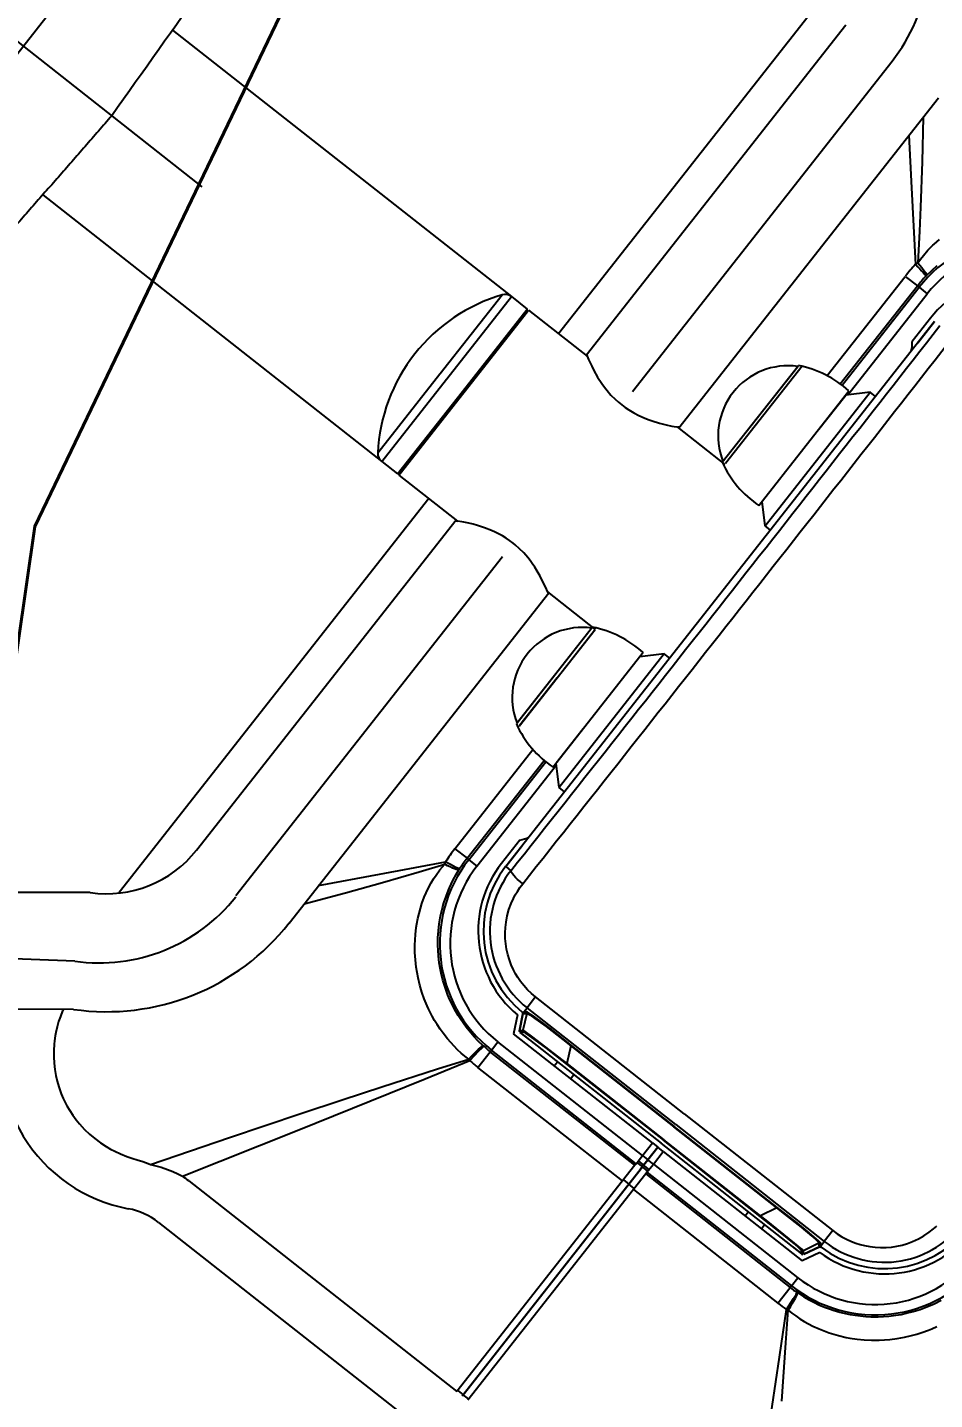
# Model space of a CAD drawing. Header units: millimetres. Extents: x 1145859089 to 1147511753, y -1047484727 to -1047247487.
# Drawn here: x 1146994370.8 to 1146994632.3, y -1047433924.5 to -1047433528.8 of the extents above; entities that cross this region are included whole.
import ezdxf
from ezdxf.xclip import XClip

# ---------------------------------------------------------------- set-up
doc = ezdxf.new("R2010")
doc.units = ezdxf.units.MM
doc.header["$LTSCALE"] = 100
doc.header["$MEASUREMENT"] = 0
doc.header["$XCLIPFRAME"] = 2
doc.linetypes.add('단지배치도$0$CENTER', pattern=[31, 30, -0.5, 0, -0.5])
doc.layers.get('0').update_dxf_attribs({"linetype": 'CONTINUOUS'})
for name, color, linetype in [('XREF', 135, 'CONTINUOUS'), ('단지배치도$0$S240910', 33, 'CONTINUOUS'), ('단지배치도$0$W240910', 135, 'CONTINUOUS')]:
    doc.layers.add(name, color=color, linetype=linetype)
doc.styles.add('단지배치도$0$WS1', font='romans.shx', dxfattribs={"width": 0.8, "bigfont": 'whgtxt.shx'})

# ---------------------------------------------------------------- blocks, each defined once
blk = doc.blocks.new('단지배치도$0$zw$9902')
at = {"layer": '단지배치도$0$W240910', "linetype": '단지배치도$0$CENTER', "ltscale": 50}
blk.add_line((64681.94, -62205.46), (64200.6, -61826.94), dxfattribs=at)
at = {"layer": '단지배치도$0$W240910', "linetype": 'ByBlock', "ltscale": 20}
for p, q in [((64653.87, -62135.12), (64606.91, -62194.84)), ((64874.03, -62134.24), (64784.69, -62247.84)), ((64673.41, -62160.28), (64771.12, -62237.11)), ((64792.58, -62253.99), (64867.46, -62158.77)), ((64819.3, -62275), (64894.18, -62179.79)), ((64889.79, -62185.38), (64889.46, -62198.26)), ((64885.66, -62190.63), (64886.45, -62205.82)), ((64889.46, -62198.26), (64889, -62211.33)), ((64635.98, -62207.8), (64733.73, -62284.67)), ((64886.45, -62205.82), (64887.59, -62227.84)), ((64889, -62211.33), (64888.71, -62218.26)), ((64888.71, -62218.26), (64888.25, -62227.42)), ((64892.93, -62222.01), (64894.47, -62220.69)), ((64889.84, -62225.28), (64891.16, -62223.76)), ((64891.16, -62223.76), (64892.59, -62222.32)), ((64892.59, -62222.32), (64892.93, -62222.01)), ((64887.59, -62227.84), (64888.25, -62227.42)), ((64888.25, -62227.42), (64889.02, -62226.33)), ((64889.02, -62226.33), (64889.84, -62225.28)), ((64892.24, -62229.58), (64893.81, -62228.21)), ((64862.08, -62259.92), (64884.59, -62231.3)), ((64884.59, -62231.3), (64888.1, -62234.06)), ((64890.5, -62231.29), (64890.76, -62231.02)), ((64890.76, -62231.02), (64892.24, -62229.58)), ((64750.56, -62259.31), (64768.4, -62236.63)), ((64865.88, -62262.3), (64888.1, -62234.06)), ((64866.39, -62262.69), (64888.59, -62234.45)), ((64868.01, -62265.47), (64890.95, -62236.3)), ((64888.1, -62234.06), (64888.59, -62234.45)), ((64888.59, -62234.45), (64890.95, -62236.3)), ((64752.49, -62260.81), (64771.1, -62237.15)), ((64771.1, -62237.15), (64775.65, -62240.73)), ((64738.65, -62288.6), (64776.04, -62241.04)), ((64756.95, -62264.51), (64775.65, -62240.73)), ((64757.35, -62264.82), (64775.74, -62241.43)), ((64775.74, -62241.43), (64775.65, -62240.73)), ((64776.04, -62241.04), (64792.91, -62254.3)), ((64893.05, -62244.32), (64871.41, -62271.83)), ((64891.87, -62243.39), (64886.6, -62250.1)), ((64888.21, -62250.47), (64893.05, -62244.32)), ((64792.91, -62254.3), (64792.71, -62253.82)), ((64792.71, -62253.82), (64793.34, -62255.29)), ((64793.34, -62255.29), (64794.26, -62257.24)), ((64732.56, -62282.2), (64750.48, -62259.42)), ((64750.48, -62259.42), (64750.56, -62259.31)), ((64794.26, -62257.24), (64794.87, -62258.42)), ((64794.87, -62258.42), (64795.94, -62260.33)), ((64795.94, -62260.33), (64797.16, -62262.22)), ((64831.86, -62284.93), (64853.8, -62257.02)), ((64831.86, -62284.93), (64853.61, -62257.27)), ((64854.89, -62257.25), (64832.83, -62285.3)), ((64733.7, -62284.71), (64752.4, -62260.93)), ((64752.4, -62260.93), (64752.49, -62260.81)), ((64797.16, -62262.22), (64797.89, -62263.24)), ((64797.89, -62263.24), (64798.66, -62264.24)), ((64798.66, -62264.24), (64799.78, -62265.53)), ((64842.42, -62297.37), (64868.39, -62264.36)), ((64738.25, -62288.29), (64756.95, -62264.51)), ((64738.96, -62288.2), (64757.35, -62264.82)), ((64799.78, -62265.53), (64800.98, -62266.76)), ((64800.98, -62266.76), (64801.91, -62267.6)), ((64801.91, -62267.6), (64802.87, -62268.4)), ((64844.19, -62303.22), (64874.48, -62264.7)), ((64859.73, -62275.36), (64867.46, -62265.54)), ((64874.48, -62264.7), (64867.46, -62265.54)), ((64876.05, -62265.94), (64874.48, -62264.7)), ((64871.41, -62271.83), (64769.42, -62401.53)), ((64802.87, -62268.4), (64803.86, -62269.14)), ((64803.86, -62269.14), (64804.88, -62269.83)), ((64804.88, -62269.83), (64806.32, -62270.69)), ((64806.32, -62270.69), (64807.81, -62271.46)), ((64807.81, -62271.46), (64809.32, -62272.14)), ((64809.32, -62272.14), (64810.48, -62272.59)), ((64810.48, -62272.59), (64811.64, -62273)), ((64811.64, -62273), (64813.75, -62273.64)), ((64813.75, -62273.64), (64815.67, -62274.12)), ((64815.67, -62274.12), (64817.29, -62274.46)), ((64817.29, -62274.46), (64819.43, -62274.84)), ((64818.92, -62274.76), (64832.64, -62285.55)), ((64819.43, -62274.84), (64818.93, -62274.76)), ((64733.7, -62284.71), (64738.25, -62288.29)), ((64738.96, -62288.2), (64738.25, -62288.29)), ((64738.65, -62288.6), (64755.51, -62301.86)), ((64747.29, -62295.4), (64657.96, -62409)), ((64844.19, -62303.22), (64843.35, -62296.19)), ((64680.3, -62396.76), (64755.18, -62301.54)), ((64757.39, -62302.2), (64755, -62301.77)), ((64755, -62301.77), (64755.51, -62301.86)), ((64758.81, -62302.51), (64757.39, -62302.2)), ((64760.02, -62302.8), (64758.81, -62302.51)), ((64761.32, -62303.16), (64760.02, -62302.8)), ((64763.32, -62303.79), (64761.32, -62303.16)), ((64765.37, -62304.59), (64763.32, -62303.79)), ((64845.76, -62304.45), (64844.19, -62303.22)), ((64766.39, -62305.05), (64765.37, -62304.59)), ((64767.4, -62305.54), (64766.39, -62305.05)), ((64768.49, -62306.14), (64767.4, -62305.54)), ((64769.55, -62306.78), (64768.49, -62306.14)), ((64770.57, -62307.47), (64769.55, -62306.78)), ((64771.56, -62308.21), (64770.57, -62307.47)), ((64772.19, -62308.72), (64771.56, -62308.21)), ((64773.45, -62309.85), (64772.19, -62308.72)), ((64774.65, -62311.08), (64773.45, -62309.85)), ((64775.77, -62312.38), (64774.65, -62311.08)), ((64776.44, -62313.24), (64775.77, -62312.38)), ((64777.08, -62314.12), (64776.44, -62313.24)), ((64777.82, -62315.21), (64777.08, -62314.12)), ((64778.49, -62316.29), (64777.82, -62315.21)), ((64779.34, -62317.78), (64778.49, -62316.29)), ((64780.07, -62319.18), (64779.34, -62317.78)), ((64780.68, -62320.42), (64780.07, -62319.18)), ((64707.03, -62417.78), (64781.91, -62322.56)), ((64781.73, -62322.79), (64780.68, -62320.42)), ((64781.52, -62322.31), (64795.24, -62333.1)), ((64781.53, -62322.32), (64781.73, -62322.79)), ((64794.46, -62332.48), (64772.51, -62360.39)), ((64794.46, -62332.48), (64772.71, -62360.14)), ((64784.27, -62347.06), (64795.24, -62333.1)), ((64784.27, -62347.06), (64795.05, -62333.35)), ((64809.04, -62339.82), (64783.08, -62372.84)), ((64815.14, -62340.16), (64784.85, -62378.68)), ((64815.14, -62340.16), (64808.12, -62341)), ((64816.71, -62341.4), (64815.14, -62340.16)), ((64773.3, -62361.01), (64784.27, -62347.06)), ((64784.27, -62347.06), (64773.49, -62360.76)), ((64791.73, -62361.83), (64784.01, -62371.66)), ((64754.77, -62396.37), (64777.28, -62367.75)), ((64758.28, -62399.13), (64780.49, -62370.89)), ((64758.78, -62399.53), (64780.99, -62371.29)), ((64761.14, -62401.38), (64784.07, -62372.21)), ((64784.85, -62378.68), (64784.01, -62371.66)), ((64786.42, -62379.91), (64784.85, -62378.68)), ((64773.52, -62393.89), (64768.24, -62400.6)), ((64754.77, -62396.37), (64758.28, -62399.13)), ((64769.42, -62401.53), (64774.26, -62395.37)), ((64733.09, -62403.69), (64752.12, -62400.11)), ((64744.51, -62403.03), (64751.86, -62400.85)), ((64749.41, -62403.94), (64750.49, -62402.47)), ((64750.49, -62402.47), (64751.86, -62400.85)), ((64751.86, -62400.85), (64752.12, -62400.11)), ((64755.24, -62403.64), (64755.96, -62402.43)), ((64755.96, -62402.43), (64756.16, -62402.12)), ((64758.28, -62399.13), (64758.78, -62399.53)), ((64758.78, -62399.53), (64761.14, -62401.38)), ((64769.42, -62401.53), (64770.93, -62402.72)), ((64715.5, -62407), (64733.09, -62403.69)), ((64723.22, -62409.06), (64733.89, -62406.09)), ((64733.89, -62406.09), (64744.51, -62403.03)), ((64747.51, -62407.04), (64747.96, -62406.24)), ((64747.96, -62406.24), (64748.66, -62405.07)), ((64748.66, -62405.07), (64749.41, -62403.94)), ((64753.22, -62407.64), (64754.2, -62405.56)), ((64754.2, -62405.56), (64755.24, -62403.64)), ((64773.54, -62407.54), (64774.34, -62406.47)), ((64649.67, -62409.03), (64530.26, -62408.78)), ((64711.37, -62412.25), (64723.22, -62409.06)), ((64745.28, -62412.2), (64745.97, -62410.35)), ((64745.97, -62410.35), (64746.51, -62409.09)), ((64746.51, -62409.09), (64747.51, -62407.04)), ((64751.62, -62411.97), (64752.22, -62410.14)), ((64752.22, -62410.14), (64752.92, -62408.35)), ((64752.92, -62408.35), (64753.22, -62407.64)), ((64771, -62412.18), (64771.65, -62410.73)), ((64771.65, -62410.73), (64772.2, -62409.68)), ((64772.2, -62409.68), (64772.8, -62408.66)), ((64772.8, -62408.66), (64773.54, -62407.54)), ((64744.45, -62415.02), (64744.84, -62413.6)), ((64744.84, -62413.6), (64745.28, -62412.2)), ((64750.67, -62415.7), (64751.19, -62413.45)), ((64751.19, -62413.45), (64751.62, -62411.97)), ((64769.88, -62415.69), (64770.37, -62413.91)), ((64770.37, -62413.91), (64771, -62412.18)), ((64743.65, -62419.03), (64743.81, -62418.02)), ((64743.81, -62418.02), (64744.1, -62416.51)), ((64744.1, -62416.51), (64744.45, -62415.02)), ((64750.03, -62420.03), (64750.27, -62417.98)), ((64750.27, -62417.98), (64750.67, -62415.7)), ((64769.35, -62419.07), (64769.54, -62417.5)), ((64769.54, -62417.5), (64769.88, -62415.69)), ((64743.24, -62424.18), (64743.3, -62422.63)), ((64743.3, -62422.63), (64743.41, -62421.08)), ((64743.41, -62421.08), (64743.65, -62419.03)), ((64749.87, -62424.14), (64749.9, -62422.07)), ((64749.9, -62422.07), (64750.03, -62420.03)), ((64769.27, -62420.64), (64769.35, -62419.07)), ((64769.3, -62422.22), (64769.27, -62420.64)), ((64769.44, -62423.78), (64769.3, -62422.22)), ((64743.27, -62426.29), (64743.24, -62424.18)), ((64743.39, -62428.39), (64743.27, -62426.29)), ((64749.92, -62425.67), (64749.87, -62424.14)), ((64750.03, -62427.2), (64749.92, -62425.67)), ((64769.68, -62425.34), (64769.44, -62423.78)), ((64770.03, -62426.87), (64769.68, -62425.34)), ((64743.63, -62430.49), (64743.39, -62428.39)), ((64743.87, -62432.05), (64743.63, -62430.49)), ((64750.26, -62429.25), (64750.03, -62427.2)), ((64750.51, -62430.77), (64750.26, -62429.25)), ((64770.48, -62428.37), (64770.03, -62426.87)), ((64771.02, -62429.84), (64770.48, -62428.37)), ((64771.67, -62431.27), (64771.02, -62429.84)), ((64744.18, -62433.61), (64743.87, -62432.05)), ((64744.68, -62435.68), (64744.18, -62433.61)), ((64750.81, -62432.27), (64750.51, -62430.77)), ((64751.3, -62434.25), (64750.81, -62432.27)), ((64751.74, -62435.71), (64751.3, -62434.25)), ((64772.29, -62432.42), (64771.67, -62431.27)), ((64772.96, -62433.54), (64772.29, -62432.42)), ((64773.7, -62434.61), (64772.96, -62433.54)), ((64745.28, -62437.7), (64744.68, -62435.68)), ((64745.97, -62439.68), (64745.28, -62437.7)), ((64752.22, -62437.15), (64751.74, -62435.71)), ((64752.77, -62438.57), (64752.22, -62437.15)), ((64774.67, -62435.84), (64773.7, -62434.61)), ((64775.72, -62437.01), (64774.67, -62435.84)), ((64776.84, -62438.09), (64775.72, -62437.01)), ((64778.04, -62439.1), (64776.84, -62438.09)), ((64746.77, -62441.62), (64745.97, -62439.68)), ((64747.2, -62442.57), (64746.77, -62441.62)), ((64753.36, -62439.95), (64752.77, -62438.57)), ((64754.34, -62441.98), (64753.36, -62439.95)), ((64754.7, -62442.66), (64754.34, -62441.98)), ((64774.65, -62443.41), (64775.59, -62442.22)), ((64778.04, -62439.1), (64775.59, -62442.22)), ((64818.43, -62475.91), (64775.59, -62442.22)), ((64820.88, -62472.79), (64778.04, -62439.1)), ((64644.83, -62442.68), (64525.42, -62442.43)), ((64640.56, -62446.23), (64640.13, -62447.74)), ((64641.07, -62444.75), (64640.56, -62446.23)), ((64641.71, -62443.13), (64641.07, -62444.75)), ((64641.92, -62442.67), (64641.71, -62443.13)), ((64748.24, -62444.65), (64747.2, -62442.57)), ((64748.94, -62445.89), (64748.24, -62444.65)), ((64749.67, -62447.09), (64748.94, -62445.89)), ((64755.73, -62444.45), (64754.7, -62442.66)), ((64756.28, -62445.33), (64755.73, -62444.45)), ((64757.15, -62446.61), (64756.28, -62445.33)), ((64772.81, -62444.25), (64771.68, -62449.74)), ((64774.4, -62443.96), (64773.39, -62448.83)), ((64773.4, -62448.83), (64774.4, -62443.95)), ((64774.22, -62443.47), (64774.65, -62443.41)), ((64775.49, -62443.83), (64774.38, -62448.71)), ((64774.4, -62443.96), (64774.83, -62443.91)), ((64774.65, -62443.41), (64775.31, -62443.33)), ((64774.83, -62443.91), (64775.49, -62443.83)), ((64775.31, -62443.33), (64775.35, -62443.34)), ((64775.35, -62443.34), (64775.48, -62443.39)), ((64775.48, -62443.39), (64776.03, -62443.74)), ((64775.49, -62443.83), (64775.51, -62443.82)), ((64775.51, -62443.82), (64775.57, -62443.83)), ((64775.57, -62443.83), (64775.88, -62443.97)), ((64775.88, -62443.97), (64776.36, -62444.25)), ((64776.03, -62443.74), (64776.92, -62444.35)), ((64776.36, -62444.25), (64777.87, -62445.28)), ((64776.92, -62444.35), (64779.04, -62445.9)), ((64777.87, -62445.28), (64781.1, -62447.66)), ((64779.04, -62445.9), (64782.51, -62448.53)), ((64639.57, -62450.33), (64639.36, -62451.76)), ((64639.76, -62449.34), (64639.57, -62450.33)), ((64640.13, -62447.74), (64639.76, -62449.34)), ((64750.51, -62448.36), (64749.67, -62447.09)), ((64751.39, -62449.59), (64750.51, -62448.36)), ((64752.64, -62451.17), (64751.39, -62449.59)), ((64758.07, -62447.86), (64757.15, -62446.61)), ((64759.37, -62449.47), (64758.07, -62447.86)), ((64760.38, -62450.62), (64759.37, -62449.47)), ((64811.71, -62481.22), (64771.68, -62449.74)), ((64773.39, -62448.83), (64774.38, -62448.71)), ((64773.57, -62449.32), (64774.56, -62449.2)), ((64773.57, -62449.32), (64814.21, -62481.28)), ((64776.48, -62451.6), (64773.58, -62449.32)), ((64774.38, -62448.71), (64774.42, -62448.73)), ((64774.42, -62448.73), (64774.9, -62449.05)), ((64774.56, -62449.2), (64774.6, -62449.21)), ((64774.6, -62449.21), (64774.72, -62449.27)), ((64774.72, -62449.27), (64775.28, -62449.61)), ((64774.9, -62449.05), (64777.13, -62450.7)), ((64775.28, -62449.61), (64776.9, -62450.76)), ((64781.1, -62447.66), (64785.93, -62451.39)), ((64782.51, -62448.53), (64788.32, -62453.06)), ((64639.26, -62452.71), (64639.14, -62454.54)), ((64639.36, -62451.76), (64639.26, -62452.71)), ((64753.58, -62452.26), (64752.64, -62451.17)), ((64754.55, -62453.31), (64753.58, -62452.26)), ((64755.57, -62454.32), (64754.55, -62453.31)), ((64761.44, -62451.73), (64760.38, -62450.62)), ((64762.95, -62453.17), (64761.44, -62451.73)), ((64761.71, -62454.67), (64762.62, -62453.75)), ((64762.62, -62453.75), (64763.02, -62453.39)), ((64763.12, -62453.32), (64762.95, -62453.17)), ((64763.02, -62453.39), (64763.1, -62453.34)), ((64763.1, -62453.34), (64763.12, -62453.32)), ((64765.35, -62454.43), (64767.2, -62452.08)), ((64808.86, -62484.84), (64767.2, -62452.08)), ((64776.9, -62450.76), (64781.06, -62453.89)), ((64777.13, -62450.7), (64785.47, -62457.1)), ((64781.06, -62453.89), (64786.94, -62458.46)), ((64785.93, -62451.39), (64788.21, -62453.2)), ((64788.21, -62453.2), (64787.05, -62458.32)), ((64788.32, -62453.06), (64788.21, -62453.2)), ((64788.21, -62453.2), (64817.92, -62476.56)), ((64788.32, -62453.06), (64818.03, -62476.42)), ((64639.14, -62454.54), (64639.13, -62456.38)), ((64639.13, -62456.38), (64639.23, -62458.21)), ((64639.23, -62458.21), (64639.44, -62460.04)), ((64746.22, -62462.67), (64759.1, -62457.45)), ((64749.8, -62459.85), (64758.76, -62457.02)), ((64756.62, -62455.28), (64755.57, -62454.32)), ((64757.68, -62456.18), (64756.62, -62455.28)), ((64758.76, -62457.02), (64757.68, -62456.18)), ((64759.1, -62457.45), (64758.76, -62457.02)), ((64759.1, -62457.45), (64761.71, -62454.67)), ((64761.44, -62459.41), (64764.99, -62454.89)), ((64764.99, -62454.89), (64765.35, -62454.43)), ((64806.65, -62487.65), (64764.99, -62454.89)), ((64807.01, -62487.19), (64765.35, -62454.43)), ((64783.41, -62458.97), (64784.34, -62457.78)), ((64785.47, -62457.1), (64787.05, -62458.32)), ((64639.44, -62460.04), (64639.73, -62461.72)), ((64639.73, -62461.72), (64640.11, -62463.37)), ((64733.74, -62465), (64749.8, -62459.85)), ((64803.1, -62492.17), (64761.44, -62459.41)), ((64787.05, -62458.32), (64786.94, -62458.46)), ((64786.94, -62458.46), (64814.87, -62480.43)), ((64787.05, -62458.32), (64814.98, -62480.29)), ((64788.13, -62462.67), (64789.06, -62461.49)), ((64640.11, -62463.37), (64640.58, -62465.01)), ((64640.58, -62465.01), (64641.31, -62467.03)), ((64709.29, -62477.59), (64746.22, -62462.67)), ((64722.31, -62468.74), (64733.74, -62465)), ((64641.31, -62467.03), (64641.87, -62468.35)), ((64641.87, -62468.35), (64642.47, -62469.59)), ((64642.47, -62469.59), (64642.93, -62470.47)), ((64710.39, -62472.7), (64722.31, -62468.74)), ((64642.93, -62470.47), (64643.74, -62471.86)), ((64643.74, -62471.86), (64644.62, -62473.2)), ((64644.62, -62473.2), (64645.62, -62474.57)), ((64689.83, -62479.63), (64710.39, -62472.7)), ((64820.88, -62472.79), (64863.72, -62506.48)), ((64645.62, -62474.57), (64646.55, -62475.71)), ((64646.55, -62475.71), (64647.99, -62477.29)), ((64647.99, -62477.29), (64649.44, -62478.67)), ((64676.25, -62490.8), (64709.29, -62477.59)), ((64847.62, -62499.92), (64817.92, -62476.56)), ((64847.73, -62499.78), (64818.03, -62476.42)), ((64818.43, -62475.91), (64861.27, -62509.6)), ((64649.44, -62478.67), (64650.98, -62479.97)), ((64650.98, -62479.97), (64652.59, -62481.17)), ((64652.59, -62481.17), (64654.27, -62482.26)), ((64667.06, -62487.45), (64689.83, -62479.63)), ((64808.86, -62484.84), (64811.71, -62481.22)), ((64811.71, -62481.22), (64813.28, -62482.45)), ((64854.84, -62513.23), (64814.21, -62481.28)), ((64842.81, -62502.4), (64814.87, -62480.43)), ((64842.92, -62502.26), (64814.98, -62480.29)), ((64654.27, -62482.26), (64655.48, -62482.96)), ((64655.48, -62482.96), (64656.72, -62483.6)), ((64656.72, -62483.6), (64658.43, -62484.39)), ((64658.43, -62484.39), (64660.17, -62485.08)), ((64660.17, -62485.08), (64661.96, -62485.68)), ((64661.96, -62485.68), (64663.16, -62486.03)), ((64807.01, -62487.19), (64808.86, -62484.84)), ((64808.86, -62484.84), (64810.43, -62486.07)), ((64813.28, -62482.45), (64810.43, -62486.07)), ((64810.43, -62486.07), (64813.28, -62482.45)), ((64813.28, -62482.45), (64810.43, -62486.07)), ((64810.43, -62486.07), (64813.28, -62482.45)), ((64813.28, -62482.45), (64810.43, -62486.07)), ((64810.43, -62486.07), (64813.28, -62482.45)), ((64813.28, -62482.45), (64810.43, -62486.07)), ((64810.43, -62486.07), (64813.28, -62482.45)), ((64812.01, -62487.31), (64814.85, -62483.69)), ((64814.85, -62483.69), (64813.28, -62482.45)), ((64814.85, -62483.69), (64854.88, -62515.17)), ((64663.16, -62486.03), (64664.84, -62486.54)), ((64664.84, -62486.54), (64666.41, -62487.16)), ((64666.41, -62487.16), (64667.06, -62487.45)), ((64667.06, -62487.45), (64668.57, -62487.8)), ((64668.57, -62487.8), (64670.07, -62488.21)), ((64670.07, -62488.21), (64671.95, -62488.84)), ((64671.95, -62488.84), (64673.44, -62489.43)), ((64673.44, -62489.43), (64674.87, -62490.09)), ((64806.65, -62487.65), (64803.1, -62492.17)), ((64804.67, -62493.4), (64808.22, -62488.89)), ((64804.67, -62493.41), (64808.22, -62488.89)), ((64804.67, -62493.41), (64808.22, -62488.89)), ((64804.67, -62493.41), (64808.22, -62488.89)), ((64804.93, -62493.07), (64808.84, -62488.1)), ((64804.93, -62493.07), (64808.84, -62488.1)), ((64804.93, -62493.07), (64808.84, -62488.1)), ((64804.93, -62493.07), (64808.84, -62488.1)), ((64807.01, -62487.19), (64806.65, -62487.65)), ((64807.27, -62486.87), (64808.84, -62488.1)), ((64807.63, -62486.41), (64809.2, -62487.64)), ((64808.58, -62488.43), (64808.22, -62488.89)), ((64808.58, -62488.43), (64808.22, -62488.89)), ((64808.58, -62488.43), (64808.22, -62488.89)), ((64808.58, -62488.43), (64808.22, -62488.89)), ((64808.58, -62488.43), (64810.43, -62486.07)), ((64808.58, -62488.43), (64810.43, -62486.07)), ((64808.58, -62488.43), (64810.43, -62486.07)), ((64808.58, -62488.43), (64810.43, -62486.07)), ((64808.84, -62488.1), (64809.2, -62487.64)), ((64808.84, -62488.1), (64809.2, -62487.64)), ((64808.84, -62488.1), (64809.2, -62487.64)), ((64808.84, -62488.1), (64809.2, -62487.64)), ((64810.41, -62489.34), (64808.84, -62488.1)), ((64810.43, -62486.07), (64809.2, -62487.64)), ((64810.43, -62486.07), (64809.2, -62487.64)), ((64810.43, -62486.07), (64809.2, -62487.64)), ((64810.43, -62486.07), (64809.2, -62487.64)), ((64810.77, -62488.88), (64809.2, -62487.64)), ((64810.15, -62489.67), (64809.79, -62490.13)), ((64810.15, -62489.67), (64812.01, -62487.31)), ((64810.15, -62489.67), (64851.81, -62522.43)), ((64812.01, -62487.31), (64810.43, -62486.07)), ((64812.01, -62487.31), (64853.67, -62520.07)), ((64674.87, -62490.09), (64676.25, -62490.8)), ((64678.11, -62492.16), (64755.34, -62552.9)), ((64803.1, -62492.17), (64755.34, -62552.9)), ((64756.91, -62554.13), (64804.67, -62493.4)), ((64756.91, -62554.13), (64804.67, -62493.41)), ((64756.91, -62554.13), (64804.67, -62493.41)), ((64756.91, -62554.13), (64804.67, -62493.41)), ((64757.17, -62553.8), (64804.93, -62493.07)), ((64757.17, -62553.8), (64804.93, -62493.07)), ((64757.17, -62553.8), (64804.93, -62493.07)), ((64757.17, -62553.8), (64804.93, -62493.07)), ((64803.36, -62491.84), (64804.93, -62493.07)), ((64806.5, -62494.31), (64804.93, -62493.07)), ((64809.79, -62490.13), (64806.24, -62494.64)), ((64809.79, -62490.13), (64851.45, -62522.89)), ((64806.24, -62494.64), (64758.48, -62555.37)), ((64806.24, -62494.64), (64847.9, -62527.4)), ((64838.43, -62502.24), (64839.36, -62501.05)), ((64847.62, -62499.92), (64842.92, -62502.26)), ((64847.73, -62499.78), (64847.62, -62499.92)), ((64849.92, -62501.71), (64847.62, -62499.92)), ((64853.5, -62504.36), (64847.73, -62499.78)), ((64854.68, -62505.52), (64849.92, -62501.71)), ((64669.33, -62504.11), (64746.18, -62564.54)), ((64842.92, -62502.26), (64842.81, -62502.4)), ((64848.64, -62507.03), (64842.81, -62502.4)), ((64844.48, -62503.5), (64842.92, -62502.26)), ((64843.15, -62505.94), (64844.08, -62504.76)), ((64852.67, -62510.1), (64844.48, -62503.5)), ((64856.88, -62507.11), (64853.5, -62504.36)), ((64857.76, -62508.1), (64854.68, -62505.52)), ((64892.79, -62506), (64893.69, -62505.22)), ((64852.66, -62510.34), (64848.64, -62507.03)), ((64858.88, -62508.81), (64856.88, -62507.11)), ((64859.12, -62509.33), (64857.76, -62508.1)), ((64859.69, -62509.52), (64858.88, -62508.81)), ((64859.5, -62509.72), (64859.12, -62509.33)), ((64860.15, -62509.98), (64859.69, -62509.52)), ((64860.33, -62510.79), (64861.27, -62509.6)), ((64863.72, -62506.48), (64861.27, -62509.6)), ((64863.72, -62506.48), (64864.98, -62507.41)), ((64864.98, -62507.41), (64866.3, -62508.24)), ((64866.3, -62508.24), (64867.68, -62508.99)), ((64867.68, -62508.99), (64869.11, -62509.64)), ((64869.11, -62509.64), (64870.32, -62510.1)), ((64885.24, -62510.2), (64886.72, -62509.65)), ((64886.72, -62509.65), (64888.39, -62508.89)), ((64888.39, -62508.89), (64890.01, -62507.99)), ((64890.01, -62507.99), (64891.54, -62506.97)), ((64891.54, -62506.97), (64892.79, -62506)), ((64851.94, -62510.94), (64854.84, -62513.22)), ((64854.16, -62511.64), (64852.66, -62510.34)), ((64854.79, -62511.88), (64852.67, -62510.1)), ((64854.62, -62512.1), (64854.16, -62511.64)), ((64854.71, -62512.21), (64854.62, -62512.1)), ((64854.72, -62512.24), (64854.71, -62512.21)), ((64854.84, -62513.23), (64854.72, -62512.24)), ((64855.22, -62512.27), (64854.79, -62511.88)), ((64859.95, -62512.78), (64854.88, -62515.17)), ((64855.24, -62512.3), (64855.22, -62512.27)), ((64859.73, -62510.07), (64855.24, -62512.3)), ((64855.36, -62513.29), (64855.24, -62512.3)), ((64855.36, -62513.28), (64859.86, -62511.16)), ((64859.86, -62511.17), (64855.36, -62513.29)), ((64859.71, -62510), (64859.5, -62509.72)), ((64859.73, -62510.05), (64859.71, -62510)), ((64859.73, -62510.07), (64859.73, -62510.05)), ((64859.81, -62510.73), (64859.73, -62510.07)), ((64859.86, -62511.17), (64859.81, -62510.73)), ((64860.24, -62510.09), (64860.15, -62509.98)), ((64860.25, -62510.13), (64860.24, -62510.09)), ((64860.33, -62510.79), (64860.25, -62510.13)), ((64860.38, -62511.22), (64860.33, -62510.79)), ((64870.32, -62510.1), (64871.57, -62510.5)), ((64871.57, -62510.5), (64872.83, -62510.82)), ((64872.83, -62510.82), (64874.37, -62511.11)), ((64874.37, -62511.11), (64875.93, -62511.3)), ((64875.93, -62511.3), (64877.5, -62511.38)), ((64877.5, -62511.38), (64879.07, -62511.36)), ((64879.07, -62511.36), (64880.63, -62511.23)), ((64880.63, -62511.23), (64882.19, -62510.99)), ((64882.19, -62510.99), (64883.73, -62510.65)), ((64883.73, -62510.65), (64885.24, -62510.2)), ((64851.81, -62522.43), (64853.67, -62520.07)), ((64847.9, -62527.4), (64851.45, -62522.89)), ((64851.45, -62522.89), (64851.81, -62522.43)), ((64852.44, -62526.02), (64853.12, -62524.92)), ((64853.12, -62524.92), (64853.38, -62524.44)), ((64853.38, -62524.44), (64853.41, -62524.36)), ((64853.41, -62524.36), (64853.42, -62524.33)), ((64853.42, -62524.33), (64853.61, -62524.46)), ((64853.61, -62524.46), (64855.36, -62525.59)), ((64848.32, -62542.95), (64850.36, -62529.21)), ((64850.22, -62538.81), (64850.85, -62529.44)), ((64850.36, -62529.21), (64852.44, -62526.02)), ((64850.36, -62529.21), (64850.85, -62529.44)), ((64850.85, -62529.44), (64851.93, -62530.29)), ((64855.36, -62525.59), (64856.69, -62526.35)), ((64856.69, -62526.35), (64858.04, -62527.07)), ((64858.04, -62527.07), (64859.91, -62527.95)), ((64859.91, -62527.95), (64861.35, -62528.55)), ((64861.35, -62528.55), (64862.8, -62529.09)), ((64862.8, -62529.09), (64863.78, -62529.42)), ((64863.78, -62529.42), (64865.77, -62530)), ((64886.9, -62529.81), (64888.86, -62529.2)), ((64888.86, -62529.2), (64890.79, -62528.48)), ((64890.79, -62528.48), (64892.92, -62527.56)), ((64892.92, -62527.56), (64894.97, -62526.52)), ((64851.93, -62530.29), (64853.05, -62531.11)), ((64853.05, -62531.11), (64854.23, -62531.9)), ((64854.23, -62531.9), (64855.45, -62532.65)), ((64855.45, -62532.65), (64856.7, -62533.36)), ((64856.7, -62533.36), (64857.98, -62534.01)), ((64865.77, -62530), (64866.51, -62530.19)), ((64866.51, -62530.19), (64868.72, -62530.67)), ((64868.72, -62530.67), (64870.2, -62530.91)), ((64870.2, -62530.91), (64871.71, -62531.11)), ((64871.71, -62531.11), (64873.22, -62531.24)), ((64873.22, -62531.24), (64874.73, -62531.32)), ((64874.73, -62531.32), (64876.77, -62531.33)), ((64876.77, -62531.33), (64878.31, -62531.27)), ((64878.31, -62531.27), (64879.84, -62531.15)), ((64879.84, -62531.15), (64881.89, -62530.9)), ((64881.89, -62530.9), (64883.4, -62530.64)), ((64883.4, -62530.64), (64884.9, -62530.33)), ((64884.9, -62530.33), (64886.9, -62529.81)), ((64857.98, -62534.01), (64859.81, -62534.85)), ((64859.81, -62534.85), (64861.22, -62535.42)), ((64861.22, -62535.42), (64862.64, -62535.93)), ((64862.64, -62535.93), (64863.98, -62536.36)), ((64863.98, -62536.36), (64865.36, -62536.74)), ((64865.36, -62536.74), (64867.62, -62537.27)), ((64867.62, -62537.27), (64868.65, -62537.46)), ((64882.29, -62537.62), (64884.37, -62537.25)), ((64884.37, -62537.25), (64886.42, -62536.78)), ((64886.42, -62536.78), (64887.92, -62536.36)), ((64887.92, -62536.36), (64889.4, -62535.88)), ((64889.4, -62535.88), (64891.33, -62535.17)), ((64891.33, -62535.17), (64892.28, -62534.77)), ((64892.28, -62534.77), (64893.68, -62534.14)), ((64849, -62555.63), (64850.22, -62538.81)), ((64868.65, -62537.46), (64870.71, -62537.78)), ((64870.71, -62537.78), (64872.81, -62537.99)), ((64872.81, -62537.99), (64874.91, -62538.09)), ((64874.91, -62538.09), (64877.04, -62538.09)), ((64877.04, -62538.09), (64878.62, -62538.02)), ((64878.62, -62538.02), (64880.2, -62537.89)), ((64880.2, -62537.89), (64882.29, -62537.62)), ((64842.53, -62582.37), (64848.32, -62542.95)), ((64755.6, -62552.56), (64757.17, -62553.8)), ((64758.75, -62555.04), (64757.17, -62553.8))]:
    blk.add_line(p, q, dxfattribs=at)
at = {"layer": '단지배치도$0$W240910', "linetype": '단지배치도$0$CENTER', "ltscale": 20}
for p, q in [((64805.94, -62264.5), (64880.82, -62169.28)), ((64691.65, -62409.83), (64768.54, -62312.05)), ((64645.22, -62428.77), (64514.58, -62423.7))]:
    blk.add_line(p, q, dxfattribs=at)
for centre, start, end in [((64841.52, -62138.37), 321.8188, 21.8188), ((64652.33, -62379.28), 261.8188, 321.8188)]:
    blk.add_arc(centre, 50, start, end, dxfattribs=at)
at = {"layer": '단지배치도$0$W240910', "linetype": 'ByBlock', "ltscale": 20}
for centre, radius, start, end in [((64919.33, -62258.62), 39.1, 51.8188, 141.8188), ((64919.33, -62258.62), 36.1, 51.8188, 141.8188), ((64922.27, -62260.93), 47.94, 136.3417, 141.8219), ((64917.99, -62257.57), 38.03, 136.2971, 141.8188), ((64916.63, -62262.86), 31.5, 53.518, 141.8188), ((64782.5, -62284.6), 50, 106.3832, 141.8188), ((64769.24, -62239.51), 3, 51.8188, 106.3832), ((42644.88, -44875.78), 28226.86, 321.615845, 322.021811), ((42274.47, -44584.5), 28703.08, 321.617532, 322.020117), ((64876.7, -62250.55), 9.9, 346.4549, 2.5794), ((64782.5, -62284.6), 50, 141.8188, 177.2544), ((64850.85, -62277.28), 20.2, 82.1523, 141.8188), ((64848.12, -62286.48), 30, 47.5108, 79.0908), ((64850.85, -62277.28), 20.2, 141.8188, 201.4852), ((64735.55, -62282.35), 3, 177.2544, 231.8188), ((64859.14, -62272.46), 30, 204.5468, 236.1268), ((64791.51, -62352.74), 20.2, 82.1525, 141.8188), ((64788.78, -62361.94), 30, 47.5108, 79.0908), ((64791.51, -62352.74), 20.2, 141.8188, 201.4854), ((64799.8, -62347.93), 30, 204.5468, 236.1268), ((64771.62, -62384.18), 9.9, 281.0583, 297.1934), ((64654.36, -62376.36), 33, 261.8188, 321.8188), ((64792.46, -62426.01), 47.94, 141.8156, 147.2961), ((64789.52, -62423.7), 39.1, 141.8188, 231.8188), ((64789.52, -62423.7), 36.1, 141.8188, 231.8188), ((64788.17, -62422.64), 38.03, 141.8188, 147.3406), ((64793, -62420.07), 31.5, 141.8188, 230.1197), ((64793, -62420.07), 30, 141.8188, 231.2359), ((64792.95, -62420.15), 28.09, 141.6388, 231.8067), ((64642.27, -62396.66), 19.96, 321.1411, 321.8191), ((64654.36, -62376.36), 67, 261.8188, 321.8188), ((64668.86, -62455.93), 45, 162.8269, 259.4773), ((64773.91, -62443.85), 0.5, 348.3839, 51.2368), ((64773.91, -62443.86), 0.5, 348.4099, 51.2168), ((64773.88, -62448.93), 0.499, 168.3047, 231.9038), ((64773.89, -62448.93), 0.5, 168.3839, 231.8188), ((64788.77, -62424.65), 38.47, 228.1881, 231.8188), ((64791.39, -62421.31), 48.46, 228.2109, 231.8185), ((64657.04, -62518.96), 34.08, 51.8185, 55.6941), ((64656.99, -62519.79), 19.96, 51.8186, 79.4776), ((64878.62, -62487.52), 28.09, 231.8309, 321.9989), ((64878.68, -62487.45), 31.5, 233.518, 321.8188), ((64878.68, -62487.45), 30, 232.4018, 321.8188), ((64855.15, -62512.83), 0.5, 231.8188, 295.2538), ((64855.15, -62512.84), 0.499, 231.7339, 295.333), ((64860.08, -62511.61), 0.5, 52.4009, 115.2538), ((64860.07, -62511.62), 0.5, 52.4209, 115.2278), ((64875.98, -62491.69), 39.1, 231.8188, 321.8188), ((64875.98, -62491.69), 36.1, 231.8188, 321.8188), ((64875.24, -62492.64), 38.47, 231.8188, 235.4496), ((64877.86, -62489.31), 48.46, 231.8191, 235.4267)]:
    blk.add_arc(centre, radius, start, end, dxfattribs=at)
at = {"layer": '단지배치도$0$W240910', "linetype": 'ByBlock', "ltscale": 20, "extrusion": (0, 0, -1)}
for centre, major_axis, ratio, start_param, end_param in [((64883.25, -62224.42), (-7.24, 6.9), 0.063046, 2.152691, 3.089128), ((64883.57, -62224.09), (-7.15, 6.99), 0.1077, 2.174088, 3.088926), ((64747.52, -62397.09), (-8.48, 5.3), 0.1077, 3.194259, 4.109097), ((64747.78, -62396.69), (-8.41, 5.4), 0.063045, 3.194057, 4.130494), ((64774.86, -62405.81), (-3.92, 3.1), 0.168067, 4.711747, 6.261936), ((64775.01, -62443.73), (-0.059, 0.496), 0.999562, 0.785617, 1.892415), ((64774.87, -62448.81), (-0.059, 0.496), 0.999562, 3.92721, 5.034008), ((64756.26, -62460.59), (6.72, 7.41), 0.060178, 5.159433, 6.230729)]:
    blk.add_ellipse(centre, major_axis=major_axis, ratio=ratio, start_param=start_param, end_param=end_param, dxfattribs=at)
at = {"layer": '단지배치도$0$W240910', "linetype": 'ByBlock', "ltscale": 20}
for centre, major_axis, ratio, start_param, end_param in [((64855.03, -62511.85), (0.496, 0.059), 0.999562, 3.92721, 5.034008), ((64859.94, -62510.52), (0.496, 0.059), 0.999562, 0.785617, 1.892415), ((64847.98, -62532.71), (5.61, 8.28), 0.060178, 5.159433, 6.230729)]:
    blk.add_ellipse(centre, major_axis=major_axis, ratio=ratio, start_param=start_param, end_param=end_param, dxfattribs=at)
blk.add_open_spline([(64676.18, -62118.24), (64676.54, -62118.46), (64678.97, -62124.73), (64681.91, -62131.46), (64684.87, -62139.45), (64685.16, -62143.22), (64674.72, -62158.74), (64664.84, -62172.22), (64655.89, -62184.98)], degree=3, knots=[0, 0, 0, 0, 1.099982, 20.542667, 21.27525, 27.305259, 30.651338, 77.40869, 77.40869, 77.40869, 77.40869], dxfattribs=at)
blk.add_rational_spline([(64655.89, -62184.98), (64640.49, -62202.67), (64625.04, -62220.31)], [1, 0.999998462546, 1], degree=2, dxfattribs=at)
at = {"layer": '단지배치도$0$S240910', "style": '단지배치도$0$WS1', "width": 0.8}
blk.add_text('FH:32.00', height=1200, dxfattribs=at).set_placement((60354.83, -63274.83))
blk = doc.blocks.new('단지배치도')
blk.add_blockref('단지배치도$0$zw$9902', (141034.19, 142437.16))

msp = doc.modelspace()

# ---------------------------------------------------------------- block references
at = {"layer": 'XREF'}
ref = msp.add_blockref('단지배치도', (1146788705.034274, -1047513806.462535), dxfattribs=at)
XClip(ref).set_block_clipping_path([(72982.4064819524, 34919.7593965298), (360382.4067475507, 255319.7593436697)])

doc.saveas('drawing.dxf')
